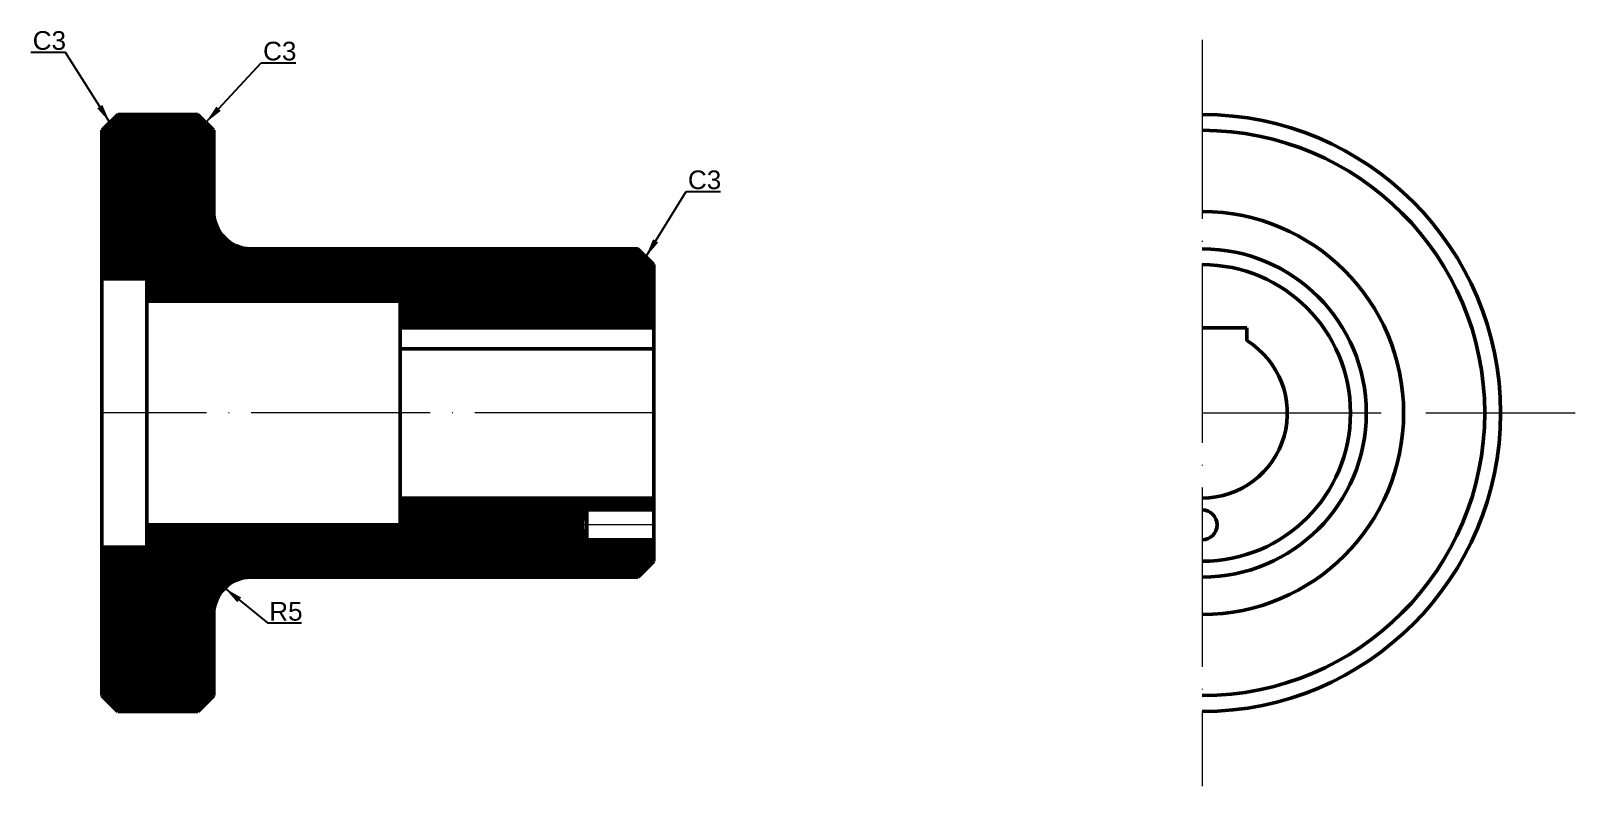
# Model space of a CAD drawing. Header units: millimetres. Extents: x 1042 to 1249, y 141 to 243.
import ezdxf

# ---------------------------------------------------------------- set-up
doc = ezdxf.new("R2010")
doc.units = ezdxf.units.MM
doc.linetypes.add('ACAD_ISO02W100', pattern=[15, 12, -3])
doc.linetypes.add('ACAD_ISO04W100', pattern=[30, 24, -2.95, 0.1, -2.95])
for name, color, linetype, lineweight, true_color in [('Contornos Ocultos', 252, 'ACAD_ISO02W100', 30, 0xa0a0a4), ('Contornos Visibles', 7, 'Continuous', 50, 0xffffff), ('Cotas', 1, 'Continuous', 20, 0xff0000), ('Ejes de revolución', 6, 'ACAD_ISO04W100', 20, 0xff00ff)]:
    doc.layers.add(name, color=color, linetype=linetype, lineweight=lineweight, true_color=true_color)
doc.styles.get("Standard").update_dxf_attribs({"font": ''})
doc.styles.add('textstyle0', font='')
doc.styles.add('textstyle1', font='')
doc.styles.add('textstyle2', font='')
doc.styles.add('textstyle3', font='')
doc.styles.get('Standard').set_extended_font_data('txt')
doc.styles.get('textstyle0').set_extended_font_data('Arial')
doc.styles.get('textstyle1').set_extended_font_data('Arial')
doc.styles.get('textstyle2').set_extended_font_data('Arial')
doc.styles.get('textstyle3').set_extended_font_data('Arial')
doc.dimstyles.get("Standard").update_dxf_attribs({"dimtxt": 2.5, "dimasz": 2.5, "dimexe": 1.25, "dimexo": 0.625, "dimtad": 1, "dimtxsty": 'Standard', "dimcen": 2.5, "dimadec": 0, "dimazin": 0, "dimtfac": 1, "dimtmove": 0, "dimatfit": 3, "dimfxl": 1, "dimarcsym": 0})
pattern_1 = [(45, (0, 0), (-0.088388348, 0.088388348), [])]

msp = doc.modelspace()

# ---------------------------------------------------------------- hatches: boundary and pattern name
at = {"layer": 'Contornos Ocultos'}
h = msp.add_hatch(dxfattribs=at)
h.set_pattern_fill('ANSI31', color=256, style=0)
h.set_pattern_definition(pattern_1)
edge = h.paths.add_edge_path()
edge.add_line((1057.21, 206.46), (1057.21, 209.46))
edge.add_line((1057.21, 209.46), (1051.21, 209.46))
edge.add_line((1051.21, 209.46), (1051.21, 229.34))
edge.add_line((1051.21, 229.34), (1053.33, 231.46))
edge.add_line((1053.33, 231.46), (1064.09, 231.46))
edge.add_line((1064.09, 231.46), (1066.21, 229.34))
edge.add_line((1066.21, 229.34), (1066.21, 218.46))
edge.add_arc((1071.21, 218.46), 5, 180, 270)
edge.add_line((1071.21, 213.46), (1123.09, 213.46))
edge.add_line((1123.09, 213.46), (1125.21, 211.34))
edge.add_line((1125.21, 211.34), (1125.21, 202.86))
edge.add_line((1125.21, 202.86), (1091.21, 202.86))
edge.add_line((1091.21, 202.86), (1091.21, 206.46))
edge.add_line((1091.21, 206.46), (1057.21, 206.46))
h = msp.add_hatch(dxfattribs=at)
h.set_pattern_fill('ANSI31', color=256, style=0)
h.set_pattern_definition(pattern_1)
edge = h.paths.add_edge_path()
edge.add_line((1051.21, 173.46), (1051.21, 153.58))
edge.add_line((1051.21, 153.58), (1053.33, 151.46))
edge.add_line((1053.33, 151.46), (1064.09, 151.46))
edge.add_line((1064.09, 151.46), (1066.21, 153.58))
edge.add_line((1066.21, 153.58), (1066.21, 164.46))
edge.add_arc((1071.21, 164.46), 5, 90, 180, ccw=False)
edge.add_line((1071.21, 169.46), (1123.09, 169.46))
edge.add_line((1123.09, 169.46), (1125.21, 171.58))
edge.add_line((1125.21, 171.58), (1125.21, 174.46))
edge.add_line((1125.21, 174.46), (1116.21, 174.46))
edge.add_arc((1119.68, 176.46), 4, 150, 210, ccw=False)
edge.add_line((1116.21, 178.46), (1125.21, 178.46))
edge.add_line((1125.21, 178.46), (1125.21, 180.06))
edge.add_line((1125.21, 180.06), (1091.21, 180.06))
edge.add_line((1091.21, 180.06), (1091.21, 176.46))
edge.add_line((1091.21, 176.46), (1057.21, 176.46))
edge.add_line((1057.21, 176.46), (1057.21, 173.46))
edge.add_line((1057.21, 173.46), (1051.21, 173.46))

# ---------------------------------------------------------------- linework, layer by layer
at = {"layer": 'Contornos Visibles'}
for p, q in [((1051.21, 229.34), (1053.33, 231.46)), ((1053.33, 231.46), (1064.09, 231.46)), ((1064.09, 231.46), (1066.21, 229.34)), ((1051.21, 229.34), (1051.21, 209.46)), ((1066.21, 229.34), (1066.21, 218.46)), ((1123.09, 213.46), (1071.21, 213.46)), ((1123.09, 213.46), (1125.21, 211.34)), ((1125.21, 202.86), (1125.21, 211.34)), ((1051.21, 209.46), (1057.21, 209.46)), ((1051.21, 209.46), (1051.21, 173.46)), ((1057.21, 206.46), (1057.21, 209.46)), ((1057.21, 176.46), (1057.21, 206.46)), ((1057.21, 206.46), (1091.21, 206.46)), ((1091.21, 206.46), (1091.21, 202.86)), ((1091.21, 202.86), (1091.21, 180.06)), ((1091.21, 202.86), (1125.21, 202.86)), ((1125.21, 200.06), (1125.21, 202.86)), ((1198.75, 202.86), (1204.75, 202.86)), ((1204.75, 201.15), (1204.75, 202.86)), ((1091.21, 200.06), (1125.21, 200.06)), ((1125.21, 191.46), (1125.21, 200.06)), ((1125.21, 180.06), (1125.21, 191.46)), ((1091.21, 180.06), (1091.21, 176.46)), ((1125.21, 180.06), (1091.21, 180.06)), ((1116.21, 178.46), (1125.21, 178.46)), ((1116.21, 178.46), (1116.21, 174.46)), ((1125.21, 178.46), (1125.21, 180.06)), ((1125.21, 174.46), (1125.21, 178.46)), ((1057.21, 173.46), (1057.21, 176.46)), ((1057.21, 176.46), (1091.21, 176.46)), ((1116.21, 174.46), (1125.21, 174.46)), ((1125.21, 171.58), (1125.21, 174.46)), ((1051.21, 173.46), (1057.21, 173.46)), ((1051.21, 173.46), (1051.21, 153.58)), ((1123.09, 169.46), (1125.21, 171.58)), ((1123.09, 169.46), (1071.21, 169.46)), ((1066.21, 153.58), (1066.21, 164.46)), ((1051.21, 153.58), (1053.33, 151.46)), ((1064.09, 151.46), (1066.21, 153.58)), ((1053.33, 151.46), (1064.09, 151.46))]:
    msp.add_line(p, q, dxfattribs=at)
for centre, radius, start, end in [((1198.75, 191.46), 40, 270, 90), ((1198.75, 191.46), 37.88, 270, 90), ((1071.21, 218.46), 5, 180, 270), ((1198.75, 191.46), 27, 270, 90), ((1198.75, 191.46), 22, 270, 90), ((1198.75, 191.46), 19.88, 270, 90), ((1198.75, 191.46), 11.4, 270, 58.2431), ((1119.68, 176.46), 4, 150, 210), ((1198.75, 176.46), 2, 270, 90), ((1071.21, 164.46), 5, 90, 180)]:
    msp.add_arc(centre, radius, start, end, dxfattribs=at)
at = {"layer": 'Ejes de revolución'}
for p, q in [((1198.75, 241.46), (1198.75, 141.46)), ((1125.21, 191.46), (1051.21, 191.46)), ((1198.75, 191.46), (1248.75, 191.46)), ((1125.21, 176.46), (1115.68, 176.46))]:
    msp.add_line(p, q, dxfattribs=at)

# ---------------------------------------------------------------- texts
at = {"layer": 'Cotas', "char_height": 2.5, "attachment_point": 1}
for s, insert, style in [('C3', (1041.93, 242.63), 'textstyle0'), ('C3', (1072.82, 241.21), 'textstyle1'), ('C3', (1129.79, 223.96), 'textstyle2'), ('R5', (1073.65, 166.13), 'textstyle3')]:
    msp.add_mtext(s, dxfattribs=dict(at, insert=insert, style=style))

# ---------------------------------------------------------------- leaders
at = {"layer": 'Cotas'}
for points in [[(1052.27, 230.4), (1046.31, 239.79), (1041.68, 239.79)], [(1065.15, 230.4), (1072.57, 238.37), (1077.2, 238.37)], [(1124.15, 212.4), (1129.54, 221.13), (1134.17, 221.13)], [(1067.68, 167.99), (1073.4, 163.33), (1077.95, 163.33)]]:
    msp.add_leader(points, dimstyle='Standard', override={"dimscale": 1}, dxfattribs=at)

doc.saveas('drawing.dxf')
